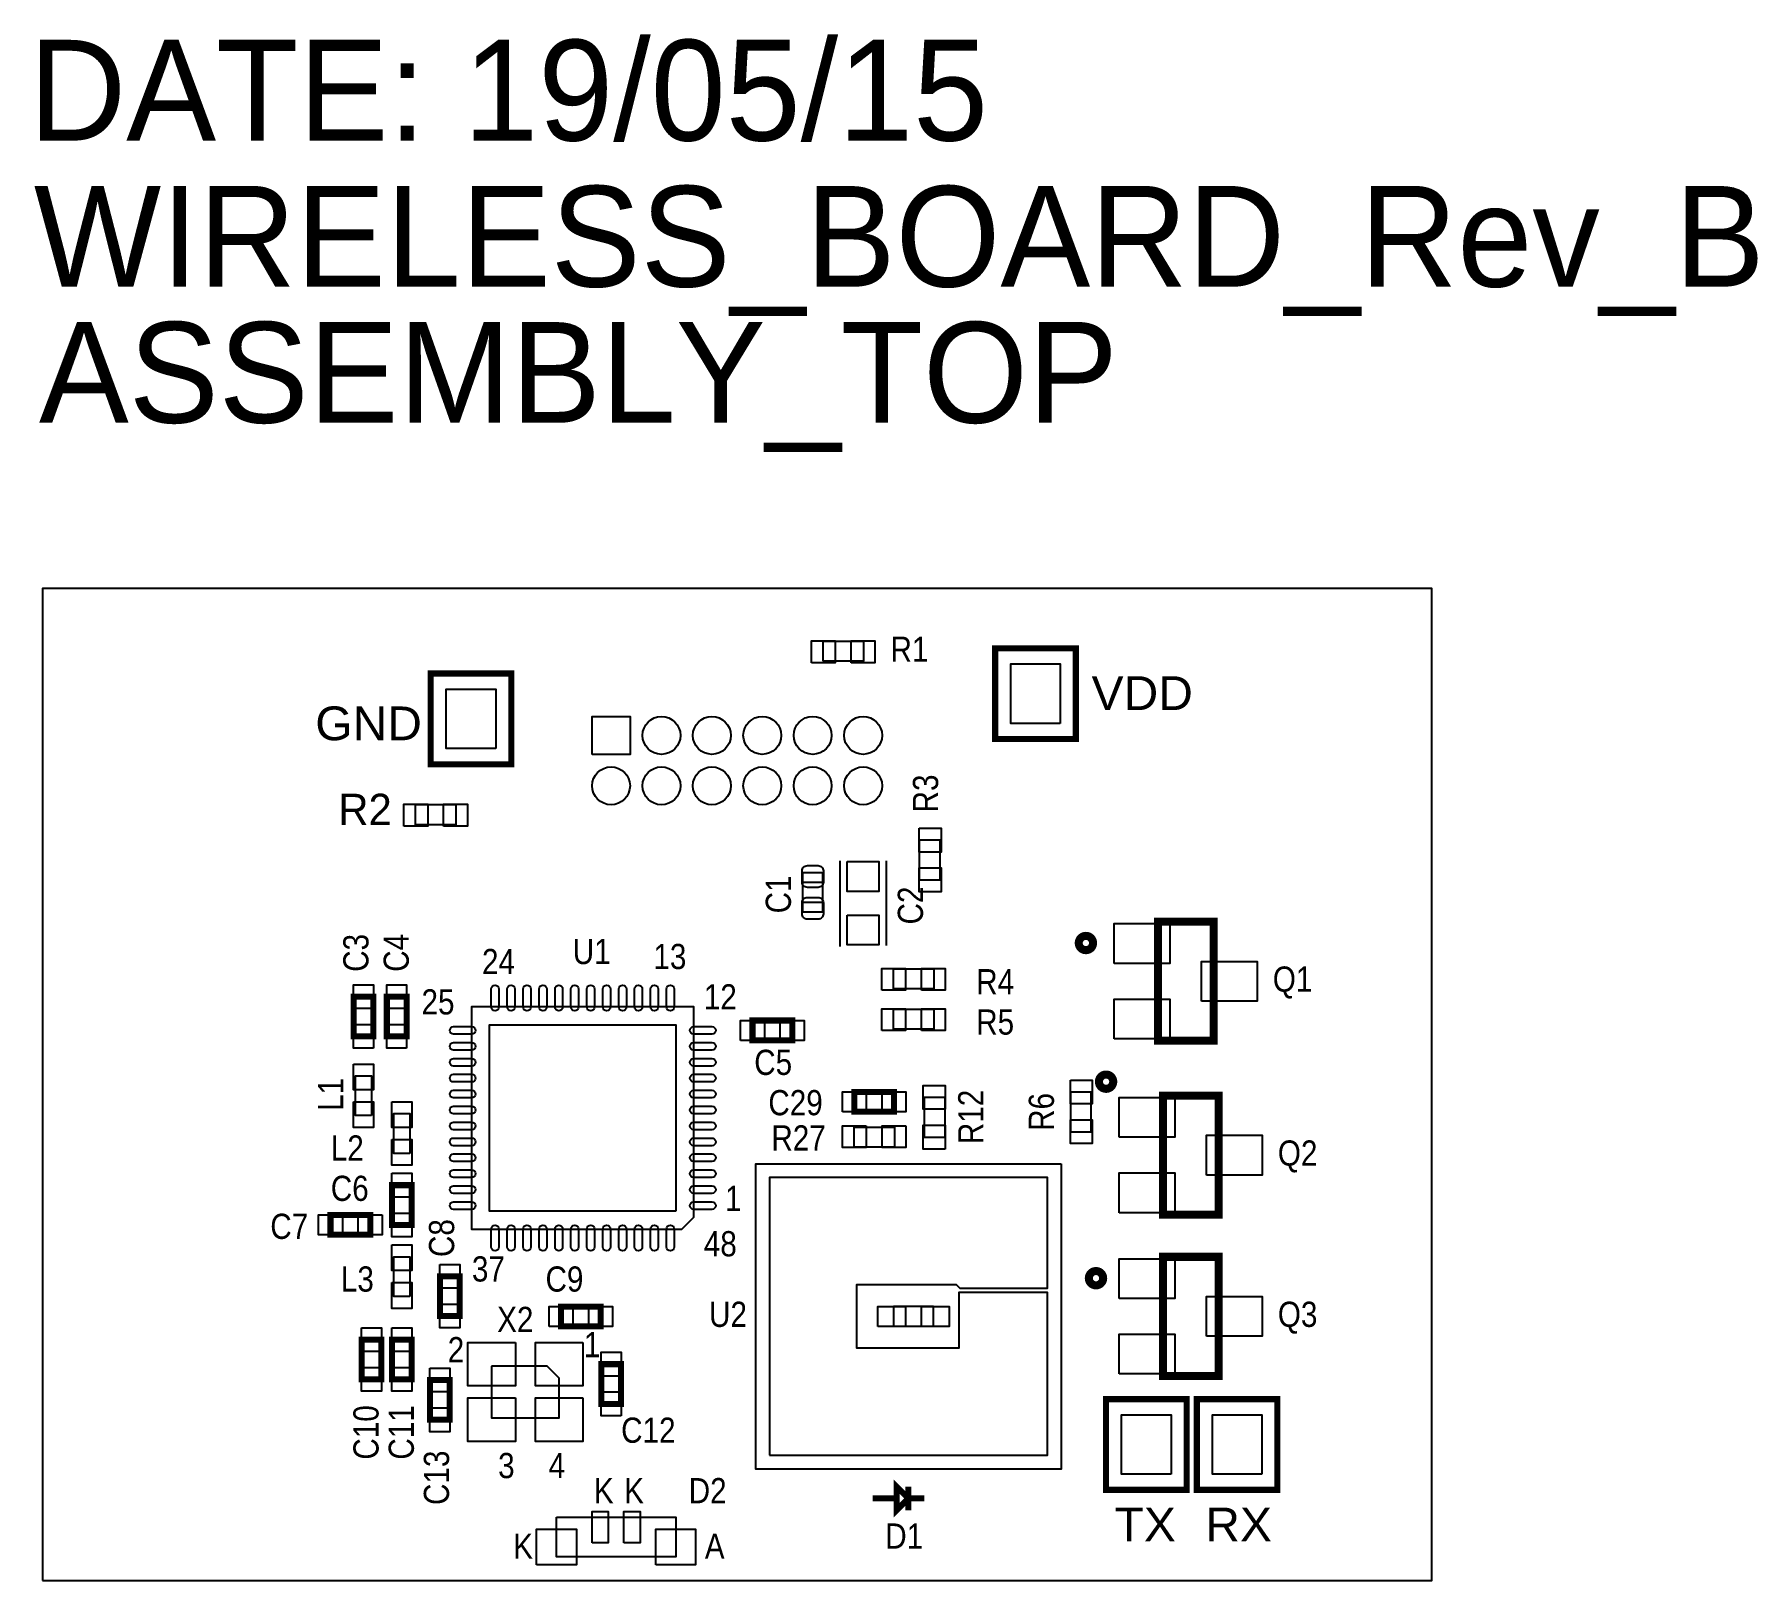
# Model space of a CAD drawing. Extents: x -0.2 to 43.2, y 0 to 39.
import ezdxf
from ezdxf.enums import TextEntityAlignment as Align

# ---------------------------------------------------------------- set-up
doc = ezdxf.new("R2010")
doc.units = 0
for name, color, linetype in [('BG_OUTLINE', 1, 'CONTINUOUS'), ('DF_ASS_TOP', 3, 'CONTINUOUS'), ('DF_FILM_LABEL_OUTLINE', 2, 'CONTINUOUS'), ('PG_ASSEMBLY_TOP', 4, 'CONTINUOUS'), ('PIN_TOP', 5, 'CONTINUOUS'), ('RD_ASSEMBLY_TOP', 6, 'CONTINUOUS')]:
    doc.layers.add(name, color=color, linetype=linetype)

msp = doc.modelspace()

# ---------------------------------------------------------------- linework, layer by layer
at = {"layer": 'BG_OUTLINE'}
msp.add_lwpolyline([(0, 0), (35.0012, 0), (35.0012, 25.00122), (0, 25.00122)], close=True, dxfattribs=at)
at = {"layer": 'PG_ASSEMBLY_TOP'}
for points in [[(19.66722, 23.16734), (19.66722, 23.67534), (20.68322, 23.67534), (20.68322, 23.16734)], [(9.398, 19.05), (9.398, 19.558), (10.414, 19.558), (10.414, 19.05)], [(22.098, 18.669), (22.606, 18.669), (22.606, 17.653), (22.098, 17.653)], [(21.4376, 14.91234), (21.4376, 15.42034), (22.4536, 15.42034), (22.4536, 14.91234)], [(16.01216, 14.45768), (10.81278, 14.45768), (10.81278, 8.85952), (16.11122, 8.85952), (16.41094, 9.15924), (16.41094, 14.45768)], [(21.4376, 13.89634), (21.4376, 14.40434), (22.4536, 14.40434), (22.4536, 13.89634)], [(8.28802, 11.71702), (7.8867, 11.71702), (7.8867, 12.71778), (8.28802, 12.71778)], [(22.733, 11.16838), (22.225, 11.16838), (22.225, 12.18438), (22.733, 12.18438)], [(25.908, 12.319), (26.416, 12.319), (26.416, 11.303), (25.908, 11.303)], [(9.25322, 10.76706), (8.8519, 10.76706), (8.8519, 11.76782), (9.25322, 11.76782)], [(21.463, 11.43), (21.463, 10.922), (20.447, 10.922), (20.447, 11.43)], [(25.6667, 10.50544), (25.6667, 2.80924), (17.9705, 2.80924), (17.9705, 10.50544)], [(9.25322, 7.16026), (8.8519, 7.16026), (8.8519, 8.16102), (9.25322, 8.16102)], [(21.44522, 6.40842), (22.44598, 6.40842), (22.44598, 6.90626), (21.44522, 6.90626)], [(11.3157, 5.40258), (11.3157, 4.1021), (13.0175, 4.1021), (13.0175, 5.10286), (12.71778, 5.40258)], [(12.95146, 1.59766), (15.95374, 1.59766), (15.95374, 0.5969), (12.95146, 0.5969)]]:
    msp.add_lwpolyline(points, close=True, dxfattribs=at)
for points, const_width in [([(26.035, 23.495), (24.003, 23.495), (24.003, 21.209), (26.035, 21.209)], 0.1524), ([(11.811, 22.86), (9.779, 22.86), (9.779, 20.574), (11.811, 20.574)], 0.1524), ([(28.10256, 16.60652), (28.10256, 13.60424), (29.50464, 13.60424), (29.50464, 16.60652)], 0.2032), ([(8.33628, 13.71346), (8.33628, 14.71422), (7.83844, 14.71422), (7.83844, 13.71346)], 0.1524), ([(9.17448, 13.71346), (9.17448, 14.71422), (8.67664, 14.71422), (8.67664, 13.71346)], 0.1524), ([(17.88922, 13.61694), (18.88998, 13.61694), (18.88998, 14.11478), (17.88922, 14.11478)], 0.1524), ([(20.45462, 11.81608), (21.45538, 11.81608), (21.45538, 12.31392), (20.45462, 12.31392)], 0.1524), ([(28.22956, 12.22248), (28.22956, 9.2202), (29.63164, 9.2202), (29.63164, 12.22248)], 0.2032), ([(8.80364, 9.96442), (8.80364, 8.96366), (9.30148, 8.96366), (9.30148, 9.96442)], 0.1524), ([(8.25754, 9.21258), (7.25678, 9.21258), (7.25678, 8.71474), (8.25754, 8.71474)], 0.1524), ([(28.22956, 8.15848), (28.22956, 5.1562), (29.63164, 5.1562), (29.63164, 8.15848)], 0.2032), ([(10.01522, 7.66572), (10.01522, 6.66496), (10.51306, 6.66496), (10.51306, 7.66572)], 0.1524), ([(13.06322, 6.40842), (14.06398, 6.40842), (14.06398, 6.90626), (13.06322, 6.90626)], 0.1524), ([(8.04164, 6.0706), (8.04164, 5.06984), (8.53948, 5.06984), (8.53948, 6.0706)], 0.1524), ([(8.80364, 6.0706), (8.80364, 5.06984), (9.30148, 5.06984), (9.30148, 6.0706)], 0.1524), ([(14.57706, 4.45262), (14.57706, 5.45338), (14.07922, 5.45338), (14.07922, 4.45262)], 0.1524), ([(9.76122, 5.05206), (9.76122, 4.0513), (10.25906, 4.0513), (10.25906, 5.05206)], 0.1524), ([(28.829, 4.572), (26.797, 4.572), (26.797, 2.286), (28.829, 2.286)], 0.1524), ([(31.115, 4.572), (29.083, 4.572), (29.083, 2.286), (31.115, 2.286)], 0.1524)]:
    msp.add_lwpolyline(points, close=True, dxfattribs=dict(at, const_width=const_width))
for points in [[(19.15668, 17.59458), (19.15668, 17.8435)], [(19.15668, 17.8435), (19.65452, 17.8435)], [(19.65452, 17.8435), (19.65452, 17.59458)], [(20.0914, 18.13814), (20.0914, 15.97914)], [(21.2598, 18.13814), (21.2598, 16.00454)], [(19.15668, 17.54378), (19.15668, 17.59458)], [(19.65452, 17.59458), (19.15668, 17.59458)], [(19.15668, 17.145), (19.15668, 17.54378)], [(19.65452, 17.59458), (19.65452, 17.54378)], [(19.65452, 17.54378), (19.65452, 17.145)], [(19.15668, 17.0942), (19.15668, 17.145)], [(19.15668, 16.84528), (19.15668, 17.0942)], [(19.15668, 17.0942), (19.65452, 17.0942)], [(19.65452, 17.145), (19.65452, 17.0942)], [(19.65452, 17.0942), (19.65452, 16.84528)], [(19.65452, 16.84528), (19.15668, 16.84528)]]:
    msp.add_lwpolyline(points, dxfattribs=at)
at = {"layer": 'PG_ASSEMBLY_TOP', "const_width": 0.2032}
for points in [[(26.46934, 16.06804, 1), (26.10866, 16.06804, 1)], [(26.97734, 12.573, 1), (26.61666, 12.573, 1)], [(26.72334, 7.62, 1), (26.36266, 7.62, 1)]]:
    msp.add_lwpolyline(points, format="xyb", close=True, dxfattribs=at)
at = {"layer": 'PG_ASSEMBLY_TOP', "const_width": 0.1524}
for points in [[(20.91944, 2.0701), (21.51888, 2.0701), (21.51888, 2.36982), (21.8186, 2.0701), (21.51888, 1.77038), (21.51888, 2.0701)], [(21.8186, 2.36982), (21.8186, 1.77038)], [(21.8186, 2.0701), (22.21992, 2.0701)]]:
    msp.add_lwpolyline(points, dxfattribs=at)
at = {"layer": 'PIN_TOP'}
for points in [[(19.37512, 23.13178), (19.37512, 23.68296), (19.97456, 23.68296), (19.97456, 23.13178)], [(20.37588, 23.13178), (20.37588, 23.68296), (20.97532, 23.68296), (20.97532, 23.13178)], [(25.64384, 21.60143), (24.39416, 21.60143), (24.39416, 23.10257), (25.64384, 23.10257)], [(11.41984, 20.96643), (10.17016, 20.96643), (10.17016, 22.46757), (11.41984, 22.46757)], [(13.84808, 20.82292), (13.84808, 21.77796), (14.80312, 21.77796), (14.80312, 20.82292)], [(9.1059, 19.01444), (9.1059, 19.56562), (9.70534, 19.56562), (9.70534, 19.01444)], [(10.10666, 19.01444), (10.10666, 19.56562), (10.7061, 19.56562), (10.7061, 19.01444)], [(22.08911, 18.9611), (22.64029, 18.9611), (22.64029, 18.36166), (22.08911, 18.36166)], [(20.27555, 18.11909), (21.07565, 18.11909), (21.07565, 17.36979), (20.27555, 17.36979)], [(22.08911, 17.96034), (22.64029, 17.96034), (22.64029, 17.3609), (22.08911, 17.3609)], [(20.27555, 16.77289), (21.07565, 16.77289), (21.07565, 16.02359), (20.27555, 16.02359)], [(27.00274, 15.55496), (27.00274, 16.55572), (28.40228, 16.55572), (28.40228, 15.55496)], [(21.1455, 14.87678), (21.1455, 15.42796), (21.74494, 15.42796), (21.74494, 14.87678)], [(22.14626, 14.87678), (22.14626, 15.42796), (22.7457, 15.42796), (22.7457, 14.87678)], [(29.20238, 14.605), (29.20238, 15.60576), (30.60192, 15.60576), (30.60192, 14.605)], [(8.33755, 14.4145), (7.83717, 14.4145), (7.83717, 15.01394), (8.33755, 15.01394)], [(9.17575, 14.4145), (8.67537, 14.4145), (8.67537, 15.01394), (9.17575, 15.01394)], [(21.1455, 13.86078), (21.1455, 14.41196), (21.74494, 14.41196), (21.74494, 13.86078)], [(22.14626, 13.86078), (22.14626, 14.41196), (22.7457, 14.41196), (22.7457, 13.86078)], [(27.00274, 13.65504), (27.00274, 14.6558), (28.40228, 14.6558), (28.40228, 13.65504)], [(8.33755, 13.41374), (7.83717, 13.41374), (7.83717, 14.01318), (8.33755, 14.01318)], [(9.17575, 13.41374), (8.67537, 13.41374), (8.67537, 14.01318), (9.17575, 14.01318)], [(15.96136, 9.3091), (11.26236, 9.3091), (11.26236, 14.0081), (15.96136, 14.0081)], [(17.5895, 13.6144), (17.5895, 14.11478), (18.18894, 14.11478), (18.18894, 13.6144)], [(18.59026, 13.6144), (18.59026, 14.11478), (19.1897, 14.11478), (19.1897, 13.6144)], [(7.83717, 13.0175), (8.33755, 13.0175), (8.33755, 12.36726), (7.83717, 12.36726)], [(25.89911, 12.6111), (26.45029, 12.6111), (26.45029, 12.01166), (25.89911, 12.01166)], [(20.1549, 11.81354), (20.1549, 12.31392), (20.75434, 12.31392), (20.75434, 11.81354)], [(21.15566, 11.81354), (21.15566, 12.31392), (21.7551, 12.31392), (21.7551, 11.81354)], [(22.74189, 11.87704), (22.19071, 11.87704), (22.19071, 12.47648), (22.74189, 12.47648)], [(27.12974, 11.17092), (27.12974, 12.17168), (28.52928, 12.17168), (28.52928, 11.17092)], [(7.83717, 12.06754), (8.33755, 12.06754), (8.33755, 11.4173), (7.83717, 11.4173)], [(8.80237, 12.06754), (9.30275, 12.06754), (9.30275, 11.4173), (8.80237, 11.4173)], [(20.75434, 11.46429), (20.75434, 10.91311), (20.1549, 10.91311), (20.1549, 11.46429)], [(21.7551, 11.46429), (21.7551, 10.91311), (21.15566, 10.91311), (21.15566, 11.46429)], [(22.74189, 10.87628), (22.19071, 10.87628), (22.19071, 11.47572), (22.74189, 11.47572)], [(25.89911, 11.61034), (26.45029, 11.61034), (26.45029, 11.0109), (25.89911, 11.0109)], [(8.80237, 11.11758), (9.30275, 11.11758), (9.30275, 10.46734), (8.80237, 10.46734)], [(29.32938, 10.22096), (29.32938, 11.22172), (30.72892, 11.22172), (30.72892, 10.22096)], [(8.80237, 10.26414), (9.30275, 10.26414), (9.30275, 9.6647), (8.80237, 9.6647)], [(18.31848, 3.15722), (25.31872, 3.15722), (25.31872, 7.25678), (23.0886, 7.25678), (23.0886, 5.85724), (20.51812, 5.85724), (20.51812, 7.45744), (23.02256, 7.45744), (23.11146, 7.36854), (25.31872, 7.36854), (25.31872, 10.15746), (18.31848, 10.15746)], [(27.12974, 9.271), (27.12974, 10.27176), (28.52928, 10.27176), (28.52928, 9.271)], [(7.5565, 9.21385), (7.5565, 8.71347), (6.95706, 8.71347), (6.95706, 9.21385)], [(8.55726, 9.21385), (8.55726, 8.71347), (7.95782, 8.71347), (7.95782, 9.21385)], [(8.80237, 9.26338), (9.30275, 9.26338), (9.30275, 8.66394), (8.80237, 8.66394)], [(8.80237, 8.46074), (9.30275, 8.46074), (9.30275, 7.8105), (8.80237, 7.8105)], [(10.01395, 7.96544), (10.51433, 7.96544), (10.51433, 7.366), (10.01395, 7.366)], [(27.12974, 7.10692), (27.12974, 8.10768), (28.52928, 8.10768), (28.52928, 7.10692)], [(8.80237, 7.51078), (9.30275, 7.51078), (9.30275, 6.86054), (8.80237, 6.86054)], [(10.01395, 6.96468), (10.51433, 6.96468), (10.51433, 6.36524), (10.01395, 6.36524)], [(29.32938, 6.15696), (29.32938, 7.15772), (30.72892, 7.15772), (30.72892, 6.15696)], [(12.7635, 6.40588), (12.7635, 6.90626), (13.36294, 6.90626), (13.36294, 6.40588)], [(13.76426, 6.40588), (13.76426, 6.90626), (14.3637, 6.90626), (14.3637, 6.40588)], [(21.04644, 6.40588), (21.04644, 6.90626), (21.74748, 6.90626), (21.74748, 6.40588)], [(22.14372, 6.40588), (22.14372, 6.90626), (22.84476, 6.90626), (22.84476, 6.40588)], [(8.04037, 6.37032), (8.54075, 6.37032), (8.54075, 5.77088), (8.04037, 5.77088)], [(8.80237, 6.37032), (9.30275, 6.37032), (9.30275, 5.77088), (8.80237, 5.77088)], [(27.12974, 5.207), (27.12974, 6.20776), (28.52928, 6.20776), (28.52928, 5.207)], [(11.91514, 6.00329), (11.91514, 4.90347), (10.71626, 4.90347), (10.71626, 6.00329)], [(13.61694, 6.00329), (13.61694, 4.90347), (12.41806, 4.90347), (12.41806, 6.00329)], [(14.57833, 5.15366), (14.07795, 5.15366), (14.07795, 5.7531), (14.57833, 5.7531)], [(8.04037, 5.36956), (8.54075, 5.36956), (8.54075, 4.77012), (8.04037, 4.77012)], [(8.80237, 5.36956), (9.30275, 5.36956), (9.30275, 4.77012), (8.80237, 4.77012)], [(9.75995, 5.35178), (10.26033, 5.35178), (10.26033, 4.75234), (9.75995, 4.75234)], [(9.75995, 4.35102), (10.26033, 4.35102), (10.26033, 3.75158), (9.75995, 3.75158)], [(11.91514, 4.60121), (11.91514, 3.50139), (10.71626, 3.50139), (10.71626, 4.60121)], [(13.61694, 4.60121), (13.61694, 3.50139), (12.41806, 3.50139), (12.41806, 4.60121)], [(14.57833, 4.1529), (14.07795, 4.1529), (14.07795, 4.75234), (14.57833, 4.75234)], [(28.43784, 2.67843), (27.18816, 2.67843), (27.18816, 4.17957), (28.43784, 4.17957)], [(30.72384, 2.67843), (29.47416, 2.67843), (29.47416, 4.17957), (30.72384, 4.17957)], [(13.84808, 0.9525), (13.84808, 1.7399), (14.25448, 1.7399), (14.25448, 0.9525)], [(14.65072, 0.9525), (14.65072, 1.7399), (15.05712, 1.7399), (15.05712, 0.9525)], [(12.45108, 0.39878), (12.45108, 1.29794), (13.45184, 1.29794), (13.45184, 0.39878)], [(15.45336, 0.39878), (15.45336, 1.29794), (16.45412, 1.29794), (16.45412, 0.39878)]]:
    msp.add_lwpolyline(points, close=True, dxfattribs=at)
for points in [[(19.54022, 17.47012), (19.27098, 17.47012, -0.414648), (19.13636, 17.60474), (19.13636, 17.88414, -0.414648), (19.27098, 18.01876), (19.54022, 18.01876, -0.414648), (19.67484, 17.88414), (19.67484, 17.60474, -0.414648)], [(19.54022, 16.67002), (19.27098, 16.67002, -0.414648), (19.13636, 16.80464), (19.13636, 17.08404, -0.414648), (19.27098, 17.21866), (19.54022, 17.21866, -0.414648), (19.67484, 17.08404), (19.67484, 16.80464, -0.414648)], [(11.30808, 14.45514), (11.30808, 14.91234, -1), (11.50112, 14.91234), (11.50112, 14.45514, -1)], [(11.7094, 14.45514), (11.7094, 14.91234, -1), (11.90244, 14.91234), (11.90244, 14.45514, -1)], [(12.11072, 14.45514), (12.11072, 14.91234, -1), (12.30376, 14.91234), (12.30376, 14.45514, -1)], [(12.51204, 14.45514), (12.51204, 14.91234, -1), (12.70508, 14.91234), (12.70508, 14.45514, -1)], [(12.91336, 14.45514), (12.91336, 14.91234, -1), (13.1064, 14.91234), (13.1064, 14.45514, -1)], [(13.31468, 14.45514), (13.31468, 14.91234, -1), (13.50772, 14.91234), (13.50772, 14.45514, -1)], [(13.716, 14.45514), (13.716, 14.91234, -1), (13.90904, 14.91234), (13.90904, 14.45514, -1)], [(14.11732, 14.45514), (14.11732, 14.91234, -1), (14.31036, 14.91234), (14.31036, 14.45514, -1)], [(14.51864, 14.45514), (14.51864, 14.91234, -1), (14.71168, 14.91234), (14.71168, 14.45514, -1)], [(14.91996, 14.45514), (14.91996, 14.91234, -1), (15.113, 14.91234), (15.113, 14.45514, -1)], [(15.32128, 14.45514), (15.32128, 14.91234, -1), (15.51432, 14.91234), (15.51432, 14.45514, -1)], [(15.7226, 14.45514), (15.7226, 14.91234, -1), (15.91564, 14.91234), (15.91564, 14.45514, -1)], [(10.35812, 13.96238), (10.81532, 13.96238, -1), (10.81532, 13.76934), (10.35812, 13.76934, -1)], [(16.4084, 13.96238), (16.8656, 13.96238, -1), (16.8656, 13.76934), (16.4084, 13.76934, -1)], [(10.35812, 13.56106), (10.81532, 13.56106, -1), (10.81532, 13.36802), (10.35812, 13.36802, -1)], [(16.4084, 13.56106), (16.8656, 13.56106, -1), (16.8656, 13.36802), (16.4084, 13.36802, -1)], [(10.35812, 13.15974), (10.81532, 13.15974, -1), (10.81532, 12.9667), (10.35812, 12.9667, -1)], [(16.4084, 13.15974), (16.8656, 13.15974, -1), (16.8656, 12.9667), (16.4084, 12.9667, -1)], [(10.35812, 12.75842), (10.81532, 12.75842, -1), (10.81532, 12.56538), (10.35812, 12.56538, -1)], [(16.4084, 12.75842), (16.8656, 12.75842, -1), (16.8656, 12.56538), (16.4084, 12.56538, -1)], [(10.35812, 12.3571), (10.81532, 12.3571, -1), (10.81532, 12.16406), (10.35812, 12.16406, -1)], [(16.4084, 12.3571), (16.8656, 12.3571, -1), (16.8656, 12.16406), (16.4084, 12.16406, -1)], [(10.35812, 11.95578), (10.81532, 11.95578, -1), (10.81532, 11.76274), (10.35812, 11.76274, -1)], [(16.4084, 11.95578), (16.8656, 11.95578, -1), (16.8656, 11.76274), (16.4084, 11.76274, -1)], [(10.35812, 11.55446), (10.81532, 11.55446, -1), (10.81532, 11.36142), (10.35812, 11.36142, -1)], [(16.4084, 11.55446), (16.8656, 11.55446, -1), (16.8656, 11.36142), (16.4084, 11.36142, -1)], [(10.35812, 11.15314), (10.81532, 11.15314, -1), (10.81532, 10.9601), (10.35812, 10.9601, -1)], [(16.4084, 11.15314), (16.8656, 11.15314, -1), (16.8656, 10.9601), (16.4084, 10.9601, -1)], [(10.35812, 10.75182), (10.81532, 10.75182, -1), (10.81532, 10.55878), (10.35812, 10.55878, -1)], [(16.4084, 10.75182), (16.8656, 10.75182, -1), (16.8656, 10.55878), (16.4084, 10.55878, -1)], [(10.35812, 10.3505), (10.81532, 10.3505, -1), (10.81532, 10.15746), (10.35812, 10.15746, -1)], [(16.4084, 10.3505), (16.8656, 10.3505, -1), (16.8656, 10.15746), (16.4084, 10.15746, -1)], [(10.35812, 9.94918), (10.81532, 9.94918, -1), (10.81532, 9.75614), (10.35812, 9.75614, -1)], [(16.4084, 9.94918), (16.8656, 9.94918, -1), (16.8656, 9.75614), (16.4084, 9.75614, -1)], [(10.35812, 9.54786), (10.81532, 9.54786, -1), (10.81532, 9.35482), (10.35812, 9.35482, -1)], [(16.4084, 9.54786), (16.8656, 9.54786, -1), (16.8656, 9.35482), (16.4084, 9.35482, -1)], [(11.30808, 8.40486), (11.30808, 8.86206, -1), (11.50112, 8.86206), (11.50112, 8.40486, -1)], [(11.7094, 8.40486), (11.7094, 8.86206, -1), (11.90244, 8.86206), (11.90244, 8.40486, -1)], [(12.11072, 8.40486), (12.11072, 8.86206, -1), (12.30376, 8.86206), (12.30376, 8.40486, -1)], [(12.51204, 8.40486), (12.51204, 8.86206, -1), (12.70508, 8.86206), (12.70508, 8.40486, -1)], [(12.91336, 8.40486), (12.91336, 8.86206, -1), (13.1064, 8.86206), (13.1064, 8.40486, -1)], [(13.31468, 8.40486), (13.31468, 8.86206, -1), (13.50772, 8.86206), (13.50772, 8.40486, -1)], [(13.716, 8.40486), (13.716, 8.86206, -1), (13.90904, 8.86206), (13.90904, 8.40486, -1)], [(14.11732, 8.40486), (14.11732, 8.86206, -1), (14.31036, 8.86206), (14.31036, 8.40486, -1)], [(14.51864, 8.40486), (14.51864, 8.86206, -1), (14.71168, 8.86206), (14.71168, 8.40486, -1)], [(14.91996, 8.40486), (14.91996, 8.86206, -1), (15.113, 8.86206), (15.113, 8.40486, -1)], [(15.32128, 8.40486), (15.32128, 8.86206, -1), (15.51432, 8.86206), (15.51432, 8.40486, -1)], [(15.7226, 8.40486), (15.7226, 8.86206, -1), (15.91564, 8.86206), (15.91564, 8.40486, -1)]]:
    msp.add_lwpolyline(points, format="xyb", close=True, dxfattribs=at)
for centre in [(15.5956, 21.30044), (16.8656, 21.30044), (18.1356, 21.30044), (19.4056, 21.30044), (20.6756, 21.30044), (14.3256, 20.03044), (15.5956, 20.03044), (16.8656, 20.03044), (18.1356, 20.03044), (19.4056, 20.03044), (20.6756, 20.03044)]:
    msp.add_circle(centre, 0.47752, dxfattribs=at)

# ---------------------------------------------------------------- texts
at = {"layer": 'DF_ASS_TOP'}
msp.add_text('ASSEMBLY_TOP', height=2.54, dxfattribs=at).set_placement((-0.0889, 29.17952))
at = {"layer": 'DF_FILM_LABEL_OUTLINE'}
for s, p in [('DATE: 19/05/15', (-0.3429, 36.29152)), ('WIRELESS_BOARD_Rev_B', (-0.2159, 32.60852))]:
    msp.add_text(s, height=2.54, dxfattribs=at).set_placement(p)
at = {"layer": 'PG_ASSEMBLY_TOP', "width": 0.88}
for s, p in [('24', (11.0744, 15.28318)), ('13', (15.3924, 15.41018)), ('25', (9.5504, 14.26718)), ('12', (16.6624, 14.39418)), ('1', (17.1958, 9.31418)), ('48', (16.6624, 8.17118)), ('37', (10.8204, 7.53618)), ('2', (10.2108, 5.50164)), ('1', (13.6398, 5.62864)), ('3', (11.4808, 2.58064)), ('4', (12.7508, 2.58064)), ('K', (13.8938, 1.94564)), ('K', (14.6558, 1.94564)), ('K', (11.8618, 0.54864)), ('A', (16.6878, 0.54864))]:
    msp.add_text(s, height=0.635, dxfattribs=at).set_placement(p)
at = {"layer": 'RD_ASSEMBLY_TOP', "width": 0.88}
for s, p in [('R1', (21.844, 23.15464)), ('R4', (24.003, 14.77518)), ('Q1', (31.496, 14.84122)), ('R5', (24.003, 13.75918)), ('R27', (19.05, 10.83818)), ('Q2', (31.623, 10.45718)), ('U2', (17.272, 6.39318)), ('Q3', (31.623, 6.39318))]:
    msp.add_text(s, height=0.635, dxfattribs=at).set_placement(p, align=Align.CENTER)
at = {"layer": 'RD_ASSEMBLY_TOP'}
for s, height, width, p in [('VDD', 0.8509, 1.062687, (26.43124, 21.94052)), ('GND', 0.8509, 1.062687, (6.87324, 21.17852)), ('U1', 0.635, 0.88, (13.3604, 15.53718)), ('C5', 0.635, 0.88, (17.9324, 12.74318)), ('C29', 0.635, 0.88, (18.288, 11.72718)), ('L2', 0.635, 0.88, (7.2644, 10.58418)), ('C6', 0.635, 0.88, (7.2644, 9.56818)), ('C7', 0.635, 0.88, (5.7404, 8.6106)), ('L3', 0.635, 0.88, (7.5184, 7.28218)), ('C9', 0.635, 0.88, (12.6746, 7.28218)), ('X2', 0.635, 0.88, (11.4554, 6.26364)), ('C12', 0.635, 0.88, (14.5796, 3.47218)), ('D2', 0.635, 0.88, (16.2814, 1.94818)), ('TX', 0.8509, 1.062687, (27.01036, 0.98552)), ('RX', 0.8509, 1.062687, (29.29636, 0.98552)), ('D1', 0.635, 0.88, (21.2344, 0.80518))]:
    msp.add_text(s, height=height, dxfattribs=dict(at, width=width)).set_placement(p)
at = {"layer": 'RD_ASSEMBLY_TOP', "width": 0.88}
for s, p in [('R3', (22.56536, 19.8374)), ('R12', (23.70582, 11.684)), ('R6', (25.48382, 11.811))]:
    msp.add_text(s, height=0.635, rotation=90, dxfattribs=at).set_placement(p, align=Align.CENTER)
at = {"layer": 'RD_ASSEMBLY_TOP'}
msp.add_text('R2', height=0.7874, dxfattribs=at).set_placement((8.128, 19.04238), align=Align.CENTER)
at = {"layer": 'RD_ASSEMBLY_TOP', "width": 0.88}
for s, p in [('C1', (18.85696, 16.8148)), ('C2', (22.18436, 16.5354)), ('C3', (8.21436, 15.3416)), ('C4', (9.23036, 15.3416)), ('L1', (7.57936, 11.8364)), ('C8', (10.37336, 8.1534)), ('C10', (8.46836, 3.048)), ('C11', (9.35736, 3.048)), ('C13', (10.24382, 1.905))]:
    msp.add_text(s, height=0.635, rotation=90, dxfattribs=at).set_placement(p)

doc.saveas('drawing.dxf')
